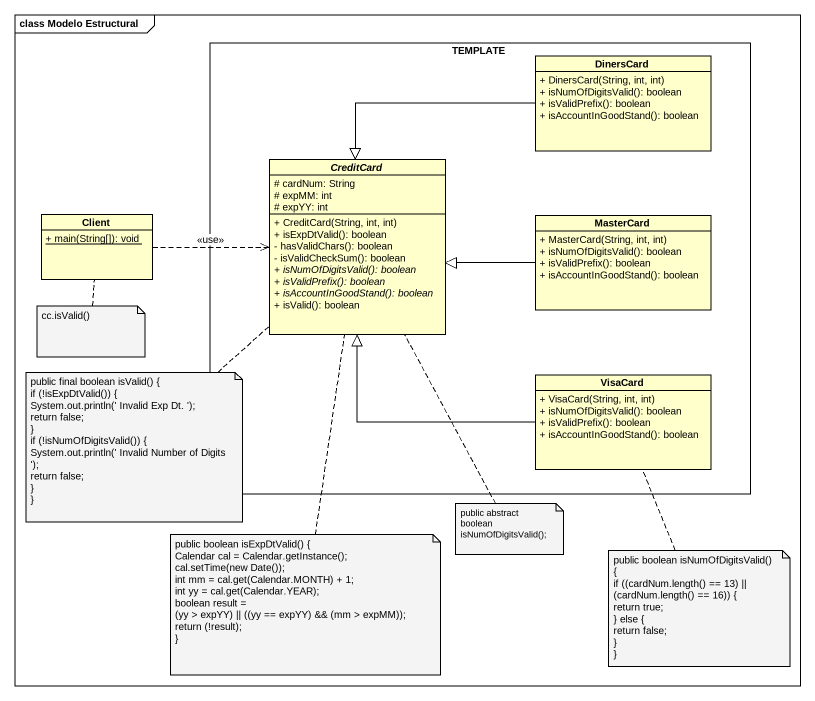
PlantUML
@startuml
mainframe class Modelo Estructural
hide circle
hide empty members
skinparam classAttributeIconSize 0
rectangle TEMPLATE {
  class DinersCard {
    + DinersCard(String, int, int)
    + isNumOfDigitsValid(): boolean
    + isValidPrefix(): boolean
    + isAccountInGoodStand(): boolean
  }
  abstract class CreditCard {
    # cardNum: String
    # expMM: int
    # expYY: int
    + CreditCard(String, int, int)
    + isExpDtValid(): boolean
    - hasValidChars(): boolean
    - isValidCheckSum(): boolean
    {abstract} + isNumOfDigitsValid(): boolean
    {abstract} + isValidPrefix(): boolean
    {abstract} + isAccountInGoodStand(): boolean
    + isValid(): boolean
  }
  class MasterCard {
    + MasterCard(String, int, int)
    + isNumOfDigitsValid(): boolean
    + isValidPrefix(): boolean
    + isAccountInGoodStand(): boolean
  }
  class VisaCard {
    + VisaCard(String, int, int)
    + isNumOfDigitsValid(): boolean
    + isValidPrefix(): boolean
    + isAccountInGoodStand(): boolean
  }
}
class Client {
  {static} + main(String[]): void
}
DinersCard -left-|> CreditCard
Client .right.> CreditCard : <<use>>
MasterCard -left-|> CreditCard
VisaCard -up-|> CreditCard
note bottom of Client : cc.isValid()
note bottom of CreditCard
  public final boolean isValid() {
  if (!isExpDtValid()) {
  System.out.println(' Invalid Exp Dt. ');
  return false;
  ~}
  if (!isNumOfDigitsValid()) {
  System.out.println(' Invalid Number of Digits ');
  return false;
  ~}
  ~}
end note
note bottom of CreditCard
  public boolean isExpDtValid() {
  Calendar cal = Calendar.getInstance();
  cal.setTime(new Date());
  int mm = cal.get(Calendar.MONTH) + 1;
  int yy = cal.get(Calendar.YEAR);
  boolean result =
  (yy > expYY) || ((yy == expYY) && (mm > expMM));
  return (!result);
  ~}
end note
note bottom of CreditCard : public abstract boolean isNumOfDigitsValid();
note bottom of VisaCard
  public boolean isNumOfDigitsValid() {
  if ((cardNum.length() == 13) ||
  (cardNum.length() == 16)) {
  return true;
  ~} else {
  return false;
  ~}
  ~}
end note
@enduml
